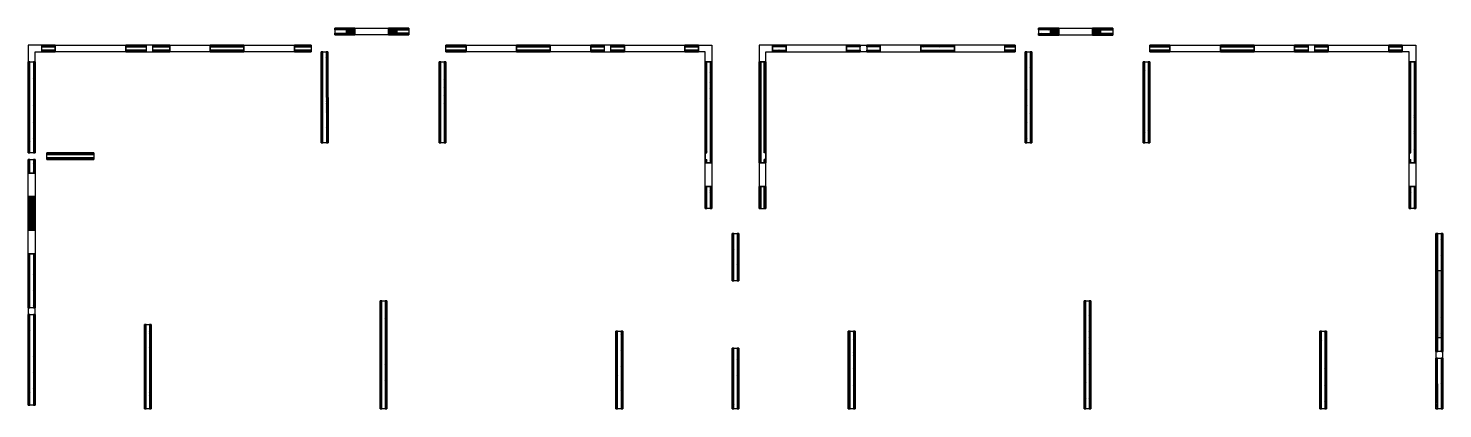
# Model space of a CAD drawing. Extents: x -3200779283 to -8106663, y 659664 to 1123462.
# Drawn here: x -3200779283 to -3200737282, y 767269 to 778570 of the extents above.
import ezdxf

# ---------------------------------------------------------------- set-up
doc = ezdxf.new("R2010")
doc.units = 0
doc.header["$LTSCALE"] = 1000
doc.header["$MEASUREMENT"] = 0
for name, color, linetype in [('3#4#5#$0$S-ANNO-TEXT', 7, 'Continuous'), ('3#4#5#$0$S-PC-FQ', 4, 'Continuous'), ('3#4#5#$0$S-PC-FQ-WYQ', 4, 'Continuous'), ('3#4#5#$0$可计入现浇段', 60, 'Continuous')]:
    doc.layers.add(name, color=color, linetype=linetype)
pattern_1 = [(225, (-650407.22, -531464.02), (26.9407684, -26.9407684), []), (315, (-650407.22, -531464.02), (26.9407684, 26.9407684), [])]
pattern_2 = [(225, (-650407.22, -531614.02), (26.9407684, -26.9407684), []), (315, (-650407.22, -531614.02), (26.9407684, 26.9407684), [])]
pattern_3 = [(269.9942905, (110828.098, 3091305.449), (10.823449013, -18.751078648), [12.5, -25]), (29.9942905, (110828.098, 3091305.449), (10.82718595, 18.748921125), [12.5, -25]), (329.9942905, (110828.098, 3091305.449), (21.650634963, -0.002157522), [-25, 12.5])]
pattern_4 = [(225, (-646857.172, -531964.016), (26.9407684, -26.9407684), []), (315, (-646857.172, -531964.016), (26.9407684, 26.9407684), [])]
pattern_5 = [(225, (-646857.172, -532114.016), (26.9407684, -26.9407684), []), (315, (-646857.172, -532114.016), (26.9407684, 26.9407684), [])]
pattern_6 = [(225, (-644507.274, -531964.016), (26.9407684, -26.9407684), []), (315, (-644507.274, -531964.016), (26.9407684, 26.9407684), [])]
pattern_7 = [(225, (-644507.274, -532114.016), (26.9407684, -26.9407684), []), (315, (-644507.274, -532114.016), (26.9407684, 26.9407684), [])]

# ---------------------------------------------------------------- blocks, each defined once
blk = doc.blocks.new('3#4#5#$0$B-YNQ3')
at = {"layer": '3#4#5#$0$S-PC-FQ-WYQ'}
h = blk.add_hatch(dxfattribs=at)
h.set_pattern_fill('ANSI37', color=256, scale=12, angle=90)
h.set_pattern_definition([(135, (-992358.283, 833989.707), (-26.9407684, -26.9407684), []), (225, (-992358.283, 833989.707), (26.9407684, -26.9407684), [])])
h.paths.add_polyline_path([(-130556, 319088), (-130506, 319088), (-130506, 321488), (-130556, 321488)])
h = blk.add_hatch(dxfattribs=at)
h.set_pattern_fill('ANSI37', color=256, scale=12, angle=90)
h.set_pattern_definition([(135, (-992208.283, 833989.707), (-26.9407684, -26.9407684), []), (225, (-992208.283, 833989.707), (26.9407684, -26.9407684), [])])
h.paths.add_polyline_path([(-130406, 319088), (-130356, 319088), (-130356, 321488), (-130406, 321488)])
for points in [[(-130556, 319088), (-130506, 319088), (-130506, 321488), (-130556, 321488)], [(-130556, 321488), (-130356, 321488), (-130356, 319088), (-130556, 319088)], [(-130406, 319088), (-130356, 319088), (-130356, 321488), (-130406, 321488)]]:
    blk.add_lwpolyline(points, close=True, dxfattribs=at)
blk = doc.blocks.new('3#4#5#$0$B-YWQ7')
at = {"layer": '3#4#5#$0$S-PC-FQ'}
h = blk.add_hatch(dxfattribs=at)
h.set_pattern_fill('HONEY', color=6, scale=100)
h.set_pattern_definition([(0, (-2908947.837, 574047.362), (18.75, 10.8253175), [12.5, -25]), (120, (-2908947.837, 574047.362), (-18.74999996, 10.82531757), [12.5, -25]), (60, (-2908947.837, 574047.362), (4e-08, 21.65063507), [-25, 12.5])])
h.paths.add_polyline_path([(-147956, 325388), (-147856, 325388), (-147856, 324388), (-147956, 324388)])
at = {"layer": '3#4#5#$0$S-PC-FQ-WYQ'}
h = blk.add_hatch(dxfattribs=at)
h.set_pattern_fill('ANSI37', color=256, scale=12, angle=90)
h.set_pattern_definition([(135, (-1009808.17, 839489.796), (-26.9407684, -26.9407684), []), (225, (-1009808.17, 839489.796), (26.9407684, -26.9407684), [])])
h.paths.add_polyline_path([(-148006, 326088), (-147956, 326088), (-147956, 326488), (-148006, 326488)])
h = blk.add_hatch(dxfattribs=at)
h.set_pattern_fill('ANSI37', color=256, scale=12, angle=90)
h.set_pattern_definition([(135, (-1009658.17, 839489.796), (-26.9407684, -26.9407684), []), (225, (-1009658.17, 839489.796), (26.9407684, -26.9407684), [])])
h.paths.add_polyline_path([(-147856, 326088), (-147806, 326088), (-147806, 326488), (-147856, 326488)])
h = blk.add_hatch(dxfattribs=at)
h.set_pattern_fill('ANSI37', color=256, scale=12, angle=90)
h.set_pattern_definition([(135, (-1009808.172, 838539.798), (-26.9407684, -26.9407684), []), (225, (-1009808.172, 838539.798), (26.9407684, -26.9407684), [])])
h.paths.add_polyline_path([(-148006, 324388), (-147956, 324388), (-147956, 325388), (-148006, 325388)])
h = blk.add_hatch(dxfattribs=at)
h.set_pattern_fill('ANSI37', color=256, scale=12, angle=90)
h.set_pattern_definition([(135, (-1009658.172, 838539.798), (-26.9407684, -26.9407684), []), (225, (-1009658.172, 838539.798), (26.9407684, -26.9407684), [])])
h.paths.add_polyline_path([(-147856, 324388), (-147806, 324388), (-147806, 325388), (-147856, 325388)])
h = blk.add_hatch(dxfattribs=at)
h.set_pattern_fill('ANSI37', color=256, scale=12, angle=90)
h.set_pattern_definition([(135, (-1009808.04, 836589.806), (-26.9407684, -26.9407684), []), (225, (-1009808.04, 836589.806), (26.9407684, -26.9407684), [])])
h.paths.add_polyline_path([(-148006, 322088), (-147956, 322088), (-147956, 323688), (-148006, 323688)])
h = blk.add_hatch(dxfattribs=at)
h.set_pattern_fill('ANSI37', color=256, scale=12, angle=90)
h.set_pattern_definition([(135, (-1009658.04, 836589.806), (-26.9407684, -26.9407684), []), (225, (-1009658.04, 836589.806), (26.9407684, -26.9407684), [])])
h.paths.add_polyline_path([(-147856, 322088), (-147806, 322088), (-147806, 323688), (-147856, 323688)])
at = {"layer": '3#4#5#$0$S-PC-FQ', "color": 6}
blk.add_lwpolyline([(-147956, 325388), (-147856, 325388), (-147856, 324388), (-147956, 324388)], close=True, dxfattribs=at)
at = {"layer": '3#4#5#$0$S-PC-FQ-WYQ'}
for points in [[(-148006, 326088), (-147956, 326088), (-147956, 326488), (-148006, 326488)], [(-148006, 326488), (-147806, 326488), (-147806, 326088), (-148006, 326088)], [(-147856, 326088), (-147806, 326088), (-147806, 326488), (-147856, 326488)], [(-148006, 326088), (-147806, 326088), (-147806, 325388), (-148006, 325388)], [(-148006, 324388), (-147956, 324388), (-147956, 325388), (-148006, 325388)], [(-148006, 325388), (-147806, 325388), (-147806, 324388), (-148006, 324388)], [(-147856, 324388), (-147806, 324388), (-147806, 325388), (-147856, 325388)], [(-148006, 324388), (-147806, 324388), (-147806, 323688), (-148006, 323688)], [(-148006, 322088), (-147956, 322088), (-147956, 323688), (-148006, 323688)], [(-148006, 323688), (-147806, 323688), (-147806, 322088), (-148006, 322088)], [(-147856, 322088), (-147806, 322088), (-147806, 323688), (-147856, 323688)]]:
    blk.add_lwpolyline(points, close=True, dxfattribs=at)
blk = doc.blocks.new('3#4#5#$0$B-YWQ1')
at = {"layer": '3#4#5#$0$S-PC-FQ-WYQ'}
h = blk.add_hatch(dxfattribs=at)
h.set_pattern_fill('ANSI37', color=256, scale=12, angle=180)
h.set_pattern_definition([(225, (-660807.175, -531964.03), (26.9407684, -26.9407684), []), (315, (-660807.175, -531964.03), (26.9407684, 26.9407684), [])])
h.paths.add_polyline_path([(-147206, 329838), (-147206, 329888), (-147606, 329888), (-147606, 329838)])
h = blk.add_hatch(dxfattribs=at)
h.set_pattern_fill('ANSI37', color=256, scale=12, angle=180)
h.set_pattern_definition([(225, (-660807.175, -532114.03), (26.9407684, -26.9407684), []), (315, (-660807.175, -532114.03), (26.9407684, 26.9407684), [])])
h.paths.add_polyline_path([(-147206, 329688), (-147206, 329738), (-147606, 329738), (-147606, 329688)])
h = blk.add_hatch(dxfattribs=at)
h.set_pattern_fill('ANSI37', color=256, scale=12, angle=180)
h.set_pattern_definition([(225, (-658107.177, -531964.03), (26.9407684, -26.9407684), []), (315, (-658107.177, -531964.03), (26.9407684, 26.9407684), [])])
h.paths.add_polyline_path([(-144506, 329838), (-144506, 329888), (-145106, 329888), (-145106, 329838)])
h = blk.add_hatch(dxfattribs=at)
h.set_pattern_fill('ANSI37', color=256, scale=12, angle=180)
h.set_pattern_definition([(225, (-658107.177, -532114.03), (26.9407684, -26.9407684), []), (315, (-658107.177, -532114.03), (26.9407684, 26.9407684), [])])
h.paths.add_polyline_path([(-144506, 329688), (-144506, 329738), (-145106, 329738), (-145106, 329688)])
for points in [[(-147206, 329838), (-147206, 329888), (-147606, 329888), (-147606, 329838)], [(-147606, 329688), (-147606, 329888), (-147206, 329888), (-147206, 329688)], [(-147206, 329688), (-147206, 329738), (-147606, 329738), (-147606, 329688)], [(-147206, 329888), (-145106, 329888), (-145106, 329688), (-147206, 329688)], [(-144506, 329838), (-144506, 329888), (-145106, 329888), (-145106, 329838)], [(-145106, 329688), (-145106, 329888), (-144506, 329888), (-144506, 329688)], [(-144506, 329688), (-144506, 329738), (-145106, 329738), (-145106, 329688)]]:
    blk.add_lwpolyline(points, close=True, dxfattribs=at)
blk = doc.blocks.new('3#4#5#$0$B-YWQ2')
at = {"layer": '3#4#5#$0$S-PC-FQ-WYQ'}
h = blk.add_hatch(dxfattribs=at)
h.set_pattern_fill('ANSI37', color=256, scale=12, angle=180)
h.set_pattern_definition([(225, (-657507.18, -531964.03), (26.9407684, -26.9407684), []), (315, (-657507.18, -531964.03), (26.9407684, 26.9407684), [])])
h.paths.add_polyline_path([(-143806, 329838), (-143806, 329888), (-144306, 329888), (-144306, 329838)])
h = blk.add_hatch(dxfattribs=at)
h.set_pattern_fill('ANSI37', color=256, scale=12, angle=180)
h.set_pattern_definition([(225, (-657507.18, -532114.03), (26.9407684, -26.9407684), []), (315, (-657507.18, -532114.03), (26.9407684, 26.9407684), [])])
h.paths.add_polyline_path([(-143806, 329688), (-143806, 329738), (-144306, 329738), (-144306, 329688)])
h = blk.add_hatch(dxfattribs=at)
h.set_pattern_fill('ANSI37', color=256, scale=12, angle=180)
h.set_pattern_definition([(225, (-655807.177, -531964.03), (26.9407684, -26.9407684), []), (315, (-655807.177, -531964.03), (26.9407684, 26.9407684), [])])
h.paths.add_polyline_path([(-141606, 329838), (-141606, 329888), (-142606, 329888), (-142606, 329838)])
h = blk.add_hatch(dxfattribs=at)
h.set_pattern_fill('ANSI37', color=256, scale=12, angle=180)
h.set_pattern_definition([(225, (-655807.177, -532114.03), (26.9407684, -26.9407684), []), (315, (-655807.177, -532114.03), (26.9407684, 26.9407684), [])])
h.paths.add_polyline_path([(-141606, 329688), (-141606, 329738), (-142606, 329738), (-142606, 329688)])
h = blk.add_hatch(dxfattribs=at)
h.set_pattern_fill('ANSI37', color=256, scale=12, angle=180)
h.set_pattern_definition([(225, (-653107.182, -531964.03), (26.9407684, -26.9407684), []), (315, (-653107.182, -531964.03), (26.9407684, 26.9407684), [])])
h.paths.add_polyline_path([(-139606, 329838), (-139606, 329888), (-140106, 329888), (-140106, 329838)])
h = blk.add_hatch(dxfattribs=at)
h.set_pattern_fill('ANSI37', color=256, scale=12, angle=180)
h.set_pattern_definition([(225, (-653107.182, -532114.03), (26.9407684, -26.9407684), []), (315, (-653107.182, -532114.03), (26.9407684, 26.9407684), [])])
h.paths.add_polyline_path([(-139606, 329688), (-139606, 329738), (-140106, 329738), (-140106, 329688)])
for points in [[(-143806, 329838), (-143806, 329888), (-144306, 329888), (-144306, 329838)], [(-144306, 329688), (-144306, 329888), (-143806, 329888), (-143806, 329688)], [(-143806, 329688), (-143806, 329738), (-144306, 329738), (-144306, 329688)], [(-143806, 329888), (-142606, 329888), (-142606, 329688), (-143806, 329688)], [(-141606, 329838), (-141606, 329888), (-142606, 329888), (-142606, 329838)], [(-142606, 329688), (-142606, 329888), (-141606, 329888), (-141606, 329688)], [(-141606, 329688), (-141606, 329738), (-142606, 329738), (-142606, 329688)], [(-141606, 329888), (-140106, 329888), (-140106, 329688), (-141606, 329688)], [(-139606, 329838), (-139606, 329888), (-140106, 329888), (-140106, 329838)], [(-140106, 329688), (-140106, 329888), (-139606, 329888), (-139606, 329688)], [(-139606, 329688), (-139606, 329738), (-140106, 329738), (-140106, 329688)]]:
    blk.add_lwpolyline(points, close=True, dxfattribs=at)
blk = doc.blocks.new('3#4#5#$0$B-YWQ3')
at = {"layer": '3#4#5#$0$S-PC-FQ'}
h = blk.add_hatch(dxfattribs=at)
h.set_pattern_fill('HONEY', color=6, scale=100, angle=-90.0057)
h.set_pattern_definition(pattern_3)
h.paths.add_polyline_path([(-138306, 330338), (-138306, 330238), (-138556, 330238), (-138556, 330338)])
h = blk.add_hatch(dxfattribs=at)
h.set_pattern_fill('HONEY', color=6, scale=100, angle=-90.0057)
h.set_pattern_definition(pattern_3)
h.paths.add_polyline_path([(-137306, 330338), (-137306, 330238), (-137056, 330238), (-137056, 330338)])
at = {"layer": '3#4#5#$0$S-PC-FQ-WYQ'}
h = blk.add_hatch(dxfattribs=at)
h.set_pattern_fill('ANSI37', color=256, scale=12, angle=180)
h.set_pattern_definition(pattern_1)
h.paths.add_polyline_path([(-138906, 330388), (-138906, 330338), (-138306, 330338), (-138306, 330388)])
h = blk.add_hatch(dxfattribs=at)
h.set_pattern_fill('ANSI37', color=256, scale=12, angle=180)
h.set_pattern_definition(pattern_2)
h.paths.add_polyline_path([(-138906, 330238), (-138906, 330188), (-138306, 330188), (-138306, 330238)])
h = blk.add_hatch(dxfattribs=at)
h.set_pattern_fill('ANSI37', color=256, scale=12, angle=180)
h.set_pattern_definition(pattern_1)
h.paths.add_polyline_path([(-136706, 330338), (-136706, 330388), (-137306, 330388), (-137306, 330338)])
h = blk.add_hatch(dxfattribs=at)
h.set_pattern_fill('ANSI37', color=256, scale=12, angle=180)
h.set_pattern_definition(pattern_2)
h.paths.add_polyline_path([(-136706, 330188), (-136706, 330238), (-137306, 330238), (-137306, 330188)])
at = {"layer": '3#4#5#$0$S-PC-FQ', "color": 6}
for points in [[(-138306, 330338), (-138306, 330238), (-138556, 330238), (-138556, 330338)], [(-137306, 330338), (-137306, 330238), (-137056, 330238), (-137056, 330338)]]:
    blk.add_lwpolyline(points, close=True, dxfattribs=at)
at = {"layer": '3#4#5#$0$S-PC-FQ-WYQ'}
for points in [[(-138906, 330338), (-138906, 330388), (-138306, 330388), (-138306, 330338)], [(-138306, 330188), (-138306, 330388), (-138906, 330388), (-138906, 330188)], [(-138906, 330188), (-138906, 330238), (-138306, 330238), (-138306, 330188)], [(-138306, 330388), (-137306, 330388), (-137306, 330188), (-138306, 330188)], [(-136706, 330338), (-136706, 330388), (-137306, 330388), (-137306, 330338)], [(-137306, 330188), (-137306, 330388), (-136706, 330388), (-136706, 330188)], [(-136706, 330188), (-136706, 330238), (-137306, 330238), (-137306, 330188)]]:
    blk.add_lwpolyline(points, close=True, dxfattribs=at)
blk = doc.blocks.new('3#4#5#$0$B-YWQ4')
at = {"layer": '3#4#5#$0$S-PC-FQ-WYQ'}
h = blk.add_hatch(dxfattribs=at)
h.set_pattern_fill('ANSI37', color=256, scale=12, angle=180)
h.set_pattern_definition([(225, (-649357.165, -531964.018), (26.9407684, -26.9407684), []), (315, (-649357.165, -531964.018), (26.9407684, 26.9407684), [])])
h.paths.add_polyline_path([(-135006, 329838), (-135006, 329888), (-135606, 329888), (-135606, 329838)])
h = blk.add_hatch(dxfattribs=at)
h.set_pattern_fill('ANSI37', color=256, scale=12, angle=180)
h.set_pattern_definition([(225, (-649357.165, -532114.018), (26.9407684, -26.9407684), []), (315, (-649357.165, -532114.018), (26.9407684, 26.9407684), [])])
h.paths.add_polyline_path([(-135006, 329688), (-135006, 329738), (-135606, 329738), (-135606, 329688)])
h = blk.add_hatch(dxfattribs=at)
h.set_pattern_fill('ANSI37', color=256, scale=12, angle=180)
h.set_pattern_definition(pattern_4)
h.paths.add_polyline_path([(-132506, 329838), (-132506, 329888), (-133506, 329888), (-133506, 329838)])
h = blk.add_hatch(dxfattribs=at)
h.set_pattern_fill('ANSI37', color=256, scale=12, angle=180)
h.set_pattern_definition(pattern_5)
h.paths.add_polyline_path([(-132506, 329688), (-132506, 329738), (-133506, 329738), (-133506, 329688)])
h = blk.add_hatch(dxfattribs=at)
h.set_pattern_fill('ANSI37', color=256, scale=12, angle=180)
h.set_pattern_definition(pattern_6)
h.paths.add_polyline_path([(-130906, 329838), (-130906, 329888), (-131306, 329888), (-131306, 329838)])
h = blk.add_hatch(dxfattribs=at)
h.set_pattern_fill('ANSI37', color=256, scale=12, angle=180)
h.set_pattern_definition(pattern_7)
h.paths.add_polyline_path([(-130906, 329688), (-130906, 329738), (-131306, 329738), (-131306, 329688)])
for points in [[(-135006, 329838), (-135006, 329888), (-135606, 329888), (-135606, 329838)], [(-135606, 329688), (-135606, 329888), (-135006, 329888), (-135006, 329688)], [(-135006, 329688), (-135006, 329738), (-135606, 329738), (-135606, 329688)], [(-135006, 329888), (-133506, 329888), (-133506, 329688), (-135006, 329688)], [(-132506, 329838), (-132506, 329888), (-133506, 329888), (-133506, 329838)], [(-133506, 329688), (-133506, 329888), (-132506, 329888), (-132506, 329688)], [(-132506, 329688), (-132506, 329738), (-133506, 329738), (-133506, 329688)], [(-132506, 329888), (-131306, 329888), (-131306, 329688), (-132506, 329688)], [(-130906, 329838), (-130906, 329888), (-131306, 329888), (-131306, 329838)], [(-131306, 329688), (-131306, 329888), (-130906, 329888), (-130906, 329688)], [(-130906, 329688), (-130906, 329738), (-131306, 329738), (-131306, 329688)]]:
    blk.add_lwpolyline(points, close=True, dxfattribs=at)
blk = doc.blocks.new('3#4#5#$0$B-YWQ5')
at = {"layer": '3#4#5#$0$S-PC-FQ-WYQ'}
h = blk.add_hatch(dxfattribs=at)
h.set_pattern_fill('ANSI37', color=256, scale=12, angle=180)
h.set_pattern_definition([(225, (-643907.263, -531964.016), (26.9407684, -26.9407684), []), (315, (-643907.263, -531964.016), (26.9407684, 26.9407684), [])])
h.paths.add_polyline_path([(-130306, 329838), (-130306, 329888), (-130706, 329888), (-130706, 329838)])
h = blk.add_hatch(dxfattribs=at)
h.set_pattern_fill('ANSI37', color=256, scale=12, angle=180)
h.set_pattern_definition([(225, (-643907.263, -532114.016), (26.9407684, -26.9407684), []), (315, (-643907.263, -532114.016), (26.9407684, 26.9407684), [])])
h.paths.add_polyline_path([(-130306, 329688), (-130306, 329738), (-130706, 329738), (-130706, 329688)])
h = blk.add_hatch(dxfattribs=at)
h.set_pattern_fill('ANSI37', color=256, scale=12, angle=180)
h.set_pattern_definition([(225, (-641707.172, -531964.02), (26.9407684, -26.9407684), []), (315, (-641707.172, -531964.02), (26.9407684, 26.9407684), [])])
h.paths.add_polyline_path([(-128106, 329838), (-128106, 329888), (-128506, 329888), (-128506, 329838)])
h = blk.add_hatch(dxfattribs=at)
h.set_pattern_fill('ANSI37', color=256, scale=12, angle=180)
h.set_pattern_definition([(225, (-641707.172, -532114.02), (26.9407684, -26.9407684), []), (315, (-641707.172, -532114.02), (26.9407684, 26.9407684), [])])
h.paths.add_polyline_path([(-128106, 329688), (-128106, 329738), (-128506, 329738), (-128506, 329688)])
for points in [[(-130306, 329838), (-130306, 329888), (-130706, 329888), (-130706, 329838)], [(-130706, 329688), (-130706, 329888), (-130306, 329888), (-130306, 329688)], [(-130306, 329688), (-130306, 329738), (-130706, 329738), (-130706, 329688)], [(-130306, 329888), (-128506, 329888), (-128506, 329688), (-130306, 329688)], [(-128106, 329838), (-128106, 329888), (-128506, 329888), (-128506, 329838)], [(-128506, 329688), (-128506, 329888), (-128106, 329888), (-128106, 329688)], [(-128106, 329688), (-128106, 329738), (-128506, 329738), (-128506, 329688)]]:
    blk.add_lwpolyline(points, close=True, dxfattribs=at)
blk = doc.blocks.new('3#4#5#$0$B-YWQ6')
at = {"layer": '3#4#5#$0$S-PC-FQ-WYQ'}
h = blk.add_hatch(dxfattribs=at)
h.set_pattern_fill('ANSI37', color=256, scale=12, angle=90)
h.set_pattern_definition([(135, (-989707.843, 842389.808), (-26.9407684, -26.9407684), []), (225, (-989707.843, 842389.808), (26.9407684, -26.9407684), [])])
h.paths.add_polyline_path([(-127905, 326688), (-127855, 326688), (-127855, 329388), (-127905, 329388)])
h.paths.add_polyline_path([(-127855, 326488), (-127905, 326488), (-127905, 326388), (-127855, 326388)])
h = blk.add_hatch(dxfattribs=at)
h.set_pattern_fill('ANSI37', color=256, scale=12, angle=90)
h.set_pattern_definition([(135, (-989557.843, 842389.808), (-26.9407684, -26.9407684), []), (225, (-989557.843, 842389.808), (26.9407684, -26.9407684), [])])
h.paths.add_polyline_path([(-127755, 326388), (-127705, 326388), (-127705, 329388), (-127755, 329388)])
h = blk.add_hatch(dxfattribs=at)
h.set_pattern_fill('ANSI37', color=256, scale=12, angle=90)
h.set_pattern_definition([(135, (-989707.604, 838589.808), (-26.9407684, -26.9407684), []), (225, (-989707.604, 838589.808), (26.9407684, -26.9407684), [])])
h.paths.add_polyline_path([(-127905, 325038), (-127855, 325038), (-127855, 325688), (-127905, 325688)])
h = blk.add_hatch(dxfattribs=at)
h.set_pattern_fill('ANSI37', color=256, scale=12, angle=90)
h.set_pattern_definition([(135, (-989557.604, 838589.808), (-26.9407684, -26.9407684), []), (225, (-989557.604, 838589.808), (26.9407684, -26.9407684), [])])
h.paths.add_polyline_path([(-127755, 325038), (-127705, 325038), (-127705, 325688), (-127755, 325688)])
for p, q in [((-127906, 326688), (-127855, 326688)), ((-127905, 326488), (-127855, 326488))]:
    blk.add_line(p, q, dxfattribs=at)
blk.add_lwpolyline([(-127855, 326688), (-127855, 329388), (-127905, 329388), (-127905, 326388), (-127855, 326388), (-127855, 326488)], dxfattribs=at)
for points in [[(-127905, 329388), (-127705, 329388), (-127705, 326388), (-127905, 326388)], [(-127755, 326388), (-127705, 326388), (-127705, 329388), (-127755, 329388)], [(-127905, 326388), (-127705, 326388), (-127705, 325688), (-127905, 325688)], [(-127905, 325038), (-127855, 325038), (-127855, 325688), (-127905, 325688)], [(-127905, 325688), (-127705, 325688), (-127705, 325038), (-127905, 325038)], [(-127755, 325038), (-127705, 325038), (-127705, 325688), (-127755, 325688)]]:
    blk.add_lwpolyline(points, close=True, dxfattribs=at)
blk = doc.blocks.new('3#4#5#$0$B-YNQ4')
at = {"layer": '3#4#5#$0$S-PC-FQ-WYQ'}
h = blk.add_hatch(dxfattribs=at)
h.set_pattern_fill('ANSI37', color=256, scale=12, angle=90)
h.set_pattern_definition([(135, (-999357.987, 834939.82), (-26.9407684, -26.9407684), []), (225, (-999357.987, 834939.82), (26.9407684, -26.9407684), [])])
h.paths.add_polyline_path([(-137555, 319088), (-137505, 319088), (-137506, 322288), (-137556, 322288)])
h = blk.add_hatch(dxfattribs=at)
h.set_pattern_fill('ANSI37', color=256, scale=12, angle=90)
h.set_pattern_definition([(135, (-999207.987, 834939.82), (-26.9407684, -26.9407684), []), (225, (-999207.987, 834939.82), (26.9407684, -26.9407684), [])])
h.paths.add_polyline_path([(-137405, 319088), (-137355, 319088), (-137356, 322288), (-137406, 322288)])
for points in [[(-137555, 319088), (-137505, 319088), (-137506, 322288), (-137556, 322288)], [(-137556, 322288), (-137356, 322288), (-137355, 319088), (-137555, 319088)], [(-137405, 319088), (-137355, 319088), (-137356, 322288), (-137406, 322288)]]:
    blk.add_lwpolyline(points, close=True, dxfattribs=at)
blk = doc.blocks.new('3#4#5#$0$B-YNQ2')
at = {"layer": '3#4#5#$0$S-PC-FQ-WYQ'}
h = blk.add_hatch(dxfattribs=at)
h.set_pattern_fill('ANSI37', color=256, scale=12, angle=90)
h.set_pattern_definition([(135, (-988908.033, 837089.835), (-26.9407684, -26.9407684), []), (225, (-988908.033, 837089.835), (26.9407684, -26.9407684), [])])
h.paths.add_polyline_path([(-127105, 321688), (-127055, 321688), (-127056, 324388), (-127106, 324388)])
h = blk.add_hatch(dxfattribs=at)
h.set_pattern_fill('ANSI37', color=256, scale=12, angle=90)
h.set_pattern_definition([(135, (-988758.033, 837089.835), (-26.9407684, -26.9407684), []), (225, (-988758.033, 837089.835), (26.9407684, -26.9407684), [])])
h.paths.add_polyline_path([(-126955, 321688), (-126905, 321688), (-126906, 324388), (-126956, 324388)])
for points in [[(-127105, 321688), (-127055, 321688), (-127056, 324388), (-127106, 324388)], [(-127106, 324388), (-126906, 324388), (-126905, 321688), (-127105, 321688)], [(-126955, 321688), (-126905, 321688), (-126906, 324388), (-126956, 324388)]]:
    blk.add_lwpolyline(points, close=True, dxfattribs=at)
blk = doc.blocks.new('3#4#5#$0$B-YNQ9')
at = {"layer": '3#4#5#$0$S-PC-FQ-WYQ'}
h = blk.add_hatch(dxfattribs=at)
h.set_pattern_fill('ANSI37', color=256, scale=12, angle=180)
h.set_pattern_definition(pattern_6)
h.paths.add_polyline_path([(-123106, 329888), (-123106, 329838), (-122706, 329838), (-122706, 329888)])
h = blk.add_hatch(dxfattribs=at)
h.set_pattern_fill('ANSI37', color=256, scale=12, angle=180)
h.set_pattern_definition(pattern_7)
h.paths.add_polyline_path([(-123106, 329738), (-123106, 329688), (-122706, 329688), (-122706, 329738)])
h = blk.add_hatch(dxfattribs=at)
h.set_pattern_fill('ANSI37', color=256, scale=12, angle=180)
h.set_pattern_definition(pattern_4)
h.paths.add_polyline_path([(-121506, 329888), (-121506, 329838), (-120506, 329838), (-120506, 329888)])
h = blk.add_hatch(dxfattribs=at)
h.set_pattern_fill('ANSI37', color=256, scale=12, angle=180)
h.set_pattern_definition(pattern_5)
h.paths.add_polyline_path([(-121506, 329738), (-121506, 329688), (-120506, 329688), (-120506, 329738)])
h = blk.add_hatch(dxfattribs=at)
h.set_pattern_fill('ANSI37', color=256, scale=12, angle=180)
h.set_pattern_definition([(225, (-632307.182, -531964.016), (26.9407684, -26.9407684), []), (315, (-632307.182, -531964.016), (26.9407684, 26.9407684), [])])
h.paths.add_polyline_path([(-118706, 329838), (-118706, 329888), (-119006, 329888), (-119006, 329838)])
h = blk.add_hatch(dxfattribs=at)
h.set_pattern_fill('ANSI37', color=256, scale=12, angle=180)
h.set_pattern_definition([(225, (-632307.182, -532114.016), (26.9407684, -26.9407684), []), (315, (-632307.182, -532114.016), (26.9407684, 26.9407684), [])])
h.paths.add_polyline_path([(-118706, 329688), (-118706, 329738), (-119006, 329738), (-119006, 329688)])
for points in [[(-123106, 329838), (-123106, 329888), (-122706, 329888), (-122706, 329838)], [(-122706, 329688), (-122706, 329888), (-123106, 329888), (-123106, 329688)], [(-123106, 329688), (-123106, 329738), (-122706, 329738), (-122706, 329688)], [(-121506, 329888), (-122706, 329888), (-122706, 329688), (-121506, 329688)], [(-121506, 329838), (-121506, 329888), (-120506, 329888), (-120506, 329838)], [(-120506, 329688), (-120506, 329888), (-121506, 329888), (-121506, 329688)], [(-121506, 329688), (-121506, 329738), (-120506, 329738), (-120506, 329688)], [(-119006, 329888), (-120506, 329888), (-120506, 329688), (-119006, 329688)], [(-118706, 329838), (-118706, 329888), (-119006, 329888), (-119006, 329838)], [(-119006, 329688), (-119006, 329888), (-118706, 329888), (-118706, 329688)], [(-118706, 329688), (-118706, 329738), (-119006, 329738), (-119006, 329688)]]:
    blk.add_lwpolyline(points, close=True, dxfattribs=at)
blk = doc.blocks.new('3#4#5#$0$YWQ8')
at = {"layer": '3#4#5#$0$S-PC-FQ'}
h = blk.add_hatch(dxfattribs=at)
h.set_pattern_fill('HONEY', color=6, scale=100)
h.set_pattern_definition([(0, (-2719241.935, 570897.349), (18.75, 10.8253175), [12.5, -25]), (120, (-2719241.935, 570897.349), (-18.74999996, 10.82531757), [12.5, -25]), (60, (-2719241.935, 570897.349), (4e-08, 21.65063507), [-25, 12.5])])
h.paths.add_polyline_path([(-57876, 169448), (-57976, 169448), (-57976, 167448), (-57876, 167448)])
at = {"layer": '3#4#5#$0$S-PC-FQ-WYQ'}
h = blk.add_hatch(dxfattribs=at)
h.set_pattern_fill('ANSI37', color=256, scale=12, angle=90)
h.set_pattern_definition([(135, (-919677.975, 683251.936), (-26.9407684, -26.9407684), []), (225, (-919677.975, 683251.936), (26.9407684, -26.9407684), [])])
h.paths.add_polyline_path([(-57976, 167048), (-58026, 167048), (-58026, 170551), (-57976, 170551)])
h = blk.add_hatch(dxfattribs=at)
h.set_pattern_fill('ANSI37', color=256, scale=12, angle=90)
h.set_pattern_definition([(135, (-919827.975, 683251.936), (-26.9407684, -26.9407684), []), (225, (-919827.975, 683251.936), (26.9407684, -26.9407684), [])])
h.paths.add_polyline_path([(-57826, 167048), (-57876, 167048), (-57876, 170551), (-57826, 170551)])
at = {"layer": '3#4#5#$0$S-PC-FQ', "color": 6}
blk.add_lwpolyline([(-57876, 169448), (-57976, 169448), (-57976, 167448), (-57876, 167448)], close=True, dxfattribs=at)
at = {"layer": '3#4#5#$0$S-PC-FQ-WYQ'}
for points in [[(-57976, 167048), (-58026, 167048), (-58026, 170551), (-57976, 170551)], [(-57826, 170551), (-58026, 170551), (-58026, 167048), (-57826, 167048)], [(-57826, 167048), (-57876, 167048), (-57876, 170551), (-57826, 170551)]]:
    blk.add_lwpolyline(points, close=True, dxfattribs=at)
blk = doc.blocks.new('3#4#5#$0$B-YWQ10')
at = {"layer": '3#4#5#$0$S-PC-FQ-WYQ'}
h = blk.add_hatch(dxfattribs=at)
h.set_pattern_fill('ANSI37', color=256, scale=12, angle=90)
h.set_pattern_definition([(135, (-968008.03, 833989.67), (-26.9407684, -26.9407684), []), (225, (-968008.03, 833989.67), (26.9407684, -26.9407684), [])])
h.paths.add_polyline_path([(-106205, 319186), (-106155, 319186), (-106156, 320686), (-106206, 320686)])
h = blk.add_hatch(dxfattribs=at)
h.set_pattern_fill('ANSI37', color=256, scale=12, angle=90)
h.set_pattern_definition([(135, (-967858.03, 833989.67), (-26.9407684, -26.9407684), []), (225, (-967858.03, 833989.67), (26.9407684, -26.9407684), [])])
h.paths.add_polyline_path([(-106055, 319186), (-106005, 319186), (-106006, 320686), (-106056, 320686)])
for points in [[(-106205, 319186), (-106155, 319186), (-106156, 320686), (-106206, 320686)], [(-106206, 320686), (-106006, 320686), (-106005, 319186), (-106205, 319186)], [(-106055, 319186), (-106005, 319186), (-106006, 320686), (-106056, 320686)]]:
    blk.add_lwpolyline(points, close=True, dxfattribs=at)
blk = doc.blocks.new('3#4#5#$0$B-YNQ1')
at = {"layer": '3#4#5#$0$S-PC-FQ-WYQ'}
h = blk.add_hatch(dxfattribs=at)
h.set_pattern_fill('ANSI37', color=256, scale=12, angle=180)
h.set_pattern_definition([(225, (-660607.18, -535164.026), (26.9407684, -26.9407684), []), (315, (-660607.18, -535164.026), (26.9407684, 26.9407684), [])])
h.paths.add_polyline_path([(-146056, 326638), (-146056, 326688), (-147456, 326688), (-147456, 326638)])
h = blk.add_hatch(dxfattribs=at)
h.set_pattern_fill('ANSI37', color=256, scale=12, angle=180)
h.set_pattern_definition([(225, (-660607.18, -535314.026), (26.9407684, -26.9407684), []), (315, (-660607.18, -535314.026), (26.9407684, 26.9407684), [])])
h.paths.add_polyline_path([(-146056, 326488), (-146056, 326538), (-147456, 326538), (-147456, 326488)])
for points in [[(-146056, 326638), (-146056, 326688), (-147456, 326688), (-147456, 326638)], [(-147456, 326488), (-147456, 326688), (-146056, 326688), (-146056, 326488)], [(-146056, 326488), (-146056, 326538), (-147456, 326538), (-147456, 326488)]]:
    blk.add_lwpolyline(points, close=True, dxfattribs=at)
blk = doc.blocks.new('3#4#5#$0$B-YNQ5')
at = {"layer": '3#4#5#$0$S-PC-FQ-WYQ'}
h = blk.add_hatch(dxfattribs=at)
h.set_pattern_fill('ANSI37', color=256, scale=12, angle=90)
h.set_pattern_definition([(135, (-700179.375, 889530.456), (-26.9407684, -26.9407684), []), (225, (-700179.375, 889530.456), (26.9407684, -26.9407684), [])])
h.paths.add_polyline_path([(161623, 374629), (161673, 374629), (161673, 376929), (161623, 376929)])
h = blk.add_hatch(dxfattribs=at)
h.set_pattern_fill('ANSI37', color=256, scale=12, angle=90)
h.set_pattern_definition([(135, (-700029.375, 889530.456), (-26.9407684, -26.9407684), []), (225, (-700029.375, 889530.456), (26.9407684, -26.9407684), [])])
h.paths.add_polyline_path([(161773, 374629), (161823, 374629), (161823, 376929), (161773, 376929)])
for points in [[(161623, 374629), (161673, 374629), (161673, 376929), (161623, 376929)], [(161623, 376929), (161823, 376929), (161823, 374629), (161623, 374629)], [(161773, 374629), (161823, 374629), (161823, 376929), (161773, 376929)]]:
    blk.add_lwpolyline(points, close=True, dxfattribs=at)
blk = doc.blocks.new('3#4#5#$0$B-YWQ15')
at = {"layer": '3#4#5#$0$S-PC-FQ-WYQ'}
h = blk.add_hatch(dxfattribs=at)
h.set_pattern_fill('ANSI37', color=256, scale=12, angle=90)
h.set_pattern_definition([(135, (-970766.46, 834939.808), (-26.9407684, -26.9407684), []), (225, (-970766.46, 834939.808), (26.9407684, -26.9407684), [])])
h.paths.add_polyline_path([(-108964, 319088), (-108914, 319088), (-108914, 321788), (-108964, 321788)])
h = blk.add_hatch(dxfattribs=at)
h.set_pattern_fill('ANSI37', color=256, scale=12, angle=90)
h.set_pattern_definition([(135, (-970616.46, 834939.808), (-26.9407684, -26.9407684), []), (225, (-970616.46, 834939.808), (26.9407684, -26.9407684), [])])
h.paths.add_polyline_path([(-108814, 319088), (-108764, 319088), (-108764, 321788), (-108814, 321788)])
for points in [[(-108964, 319088), (-108914, 319088), (-108914, 321788), (-108964, 321788)], [(-108964, 321788), (-108764, 321788), (-108764, 319088), (-108964, 319088)], [(-108814, 319088), (-108764, 319088), (-108764, 321788), (-108814, 321788)]]:
    blk.add_lwpolyline(points, close=True, dxfattribs=at)
blk = doc.blocks.new('3#4#5#$0$B-YNQ6')
at = {"layer": '3#4#5#$0$S-PC-FQ-WYQ'}
h = blk.add_hatch(dxfattribs=at)
h.set_pattern_fill('ANSI37', color=256, scale=12, angle=270)
h.set_pattern_definition([(315, (748344.91, -190163.03), (26.9407684, 26.9407684), []), (45, (748344.91, -190163.03), (-26.9407684, 26.9407684), [])])
h.paths.add_polyline_path([(-113458, 324388), (-113508, 324388), (-113508, 322588), (-113458, 322588)])
h = blk.add_hatch(dxfattribs=at)
h.set_pattern_fill('ANSI37', color=256, scale=12, angle=270)
h.set_pattern_definition([(315, (748494.91, -190163.03), (26.9407684, 26.9407684), []), (45, (748494.91, -190163.03), (-26.9407684, 26.9407684), [])])
h.paths.add_polyline_path([(-113308, 324388), (-113358, 324388), (-113358, 322588), (-113308, 322588)])
for points in [[(-113458, 324388), (-113508, 324388), (-113508, 322588), (-113458, 322588)], [(-113308, 322588), (-113508, 322588), (-113508, 324388), (-113308, 324388)], [(-113308, 324388), (-113358, 324388), (-113358, 322588), (-113308, 322588)]]:
    blk.add_lwpolyline(points, close=True, dxfattribs=at)
blk = doc.blocks.new('3#4#5#$0$A$C475A1008')
at = {"layer": '3#4#5#$0$S-PC-FQ-WYQ'}
h = blk.add_hatch(dxfattribs=at)
h.set_pattern_fill('ANSI37', color=256, scale=12, angle=90)
h.set_pattern_definition([(135, (-858352.397, 515401.313), (-26.9407684, -26.9407684), []), (225, (-858352.397, 515401.313), (26.9407684, -26.9407684), [])])
h.paths.add_polyline_path([(3450, 500), (3500, 500), (3500, 3000), (3450, 3000)])
h = blk.add_hatch(dxfattribs=at)
h.set_pattern_fill('ANSI37', color=256, scale=12, angle=90)
h.set_pattern_definition([(135, (-858202.397, 515401.313), (-26.9407684, -26.9407684), []), (225, (-858202.397, 515401.313), (26.9407684, -26.9407684), [])])
h.paths.add_polyline_path([(3600, 500), (3650, 500), (3650, 3000), (3600, 3000)])
for points in [[(3450, 500), (3500, 500), (3500, 3000), (3450, 3000)], [(3450, 3000), (3650, 3000), (3650, 500), (3450, 500)], [(3600, 500), (3650, 500), (3650, 3000), (3600, 3000)]]:
    blk.add_lwpolyline(points, close=True, dxfattribs=at)
at = {"layer": '3#4#5#$0$可计入现浇段'}
for points in [[(200, 10800), (200, 11100), (400, 11100), (400, 11300), (200, 11300), (200, 11300), (0, 11300), (0, 10800), (200, 10800)], [(3700, 11300), (3700, 11300), (3700, 11300), (3500, 11300), (3500, 11300), (3500, 11300), (3500, 11100), (3700, 11100), (3700, 11300)], [(17300, 11300), (17300, 11300), (17300, 11300), (17100, 11300), (17100, 11300), (17100, 11300), (17100, 11100), (17300, 11100), (17300, 11300)], [(20100, 10800), (20100, 11100), (19900, 11100), (19900, 11300), (20100, 11300), (20100, 11300), (20300, 11300), (20300, 10800), (20100, 10800)], [(21900, 10800), (21900, 11100), (22100, 11100), (22100, 11300), (21900, 11300), (21900, 11300), (21700, 11300), (21700, 10800), (21900, 10800)], [(24700, 11300), (24700, 11300), (24700, 11300), (24900, 11300), (24900, 11300), (24900, 11300), (24900, 11100), (24700, 11100), (24700, 11300)], [(38200, 11300), (38200, 11300), (38200, 11300), (38000, 11300), (38000, 11300), (38000, 11300), (38000, 11100), (38200, 11100), (38200, 11300)], [(41000, 10800), (41000, 11100), (40800, 11100), (40800, 11300), (41000, 11300), (41000, 11300), (41200, 11300), (41200, 10800), (41000, 10800)], [(200, 3300), (200, 3300), (200, 3300), (200, 3500), (200, 3500), (200, 3500), (0, 3500), (0, 3300), (200, 3300)], [(42000, 2200), (42000, 2200), (42000, 2200), (41800, 2200), (41800, 2200), (41800, 2200), (41800, 2000), (42000, 2000), (42000, 2200)]]:
    blk.add_lwpolyline(points, dxfattribs=at)
at = {"layer": '3#4#5#$0$S-PC-FQ-WYQ'}
for name, p in [('3#4#5#$0$B-YWQ3', (148006, -318588)), ('3#4#5#$0$B-YWQ3', (168906, -318589)), ('3#4#5#$0$B-YWQ1', (148006, -318588)), ('3#4#5#$0$B-YWQ2', (148006, -318588)), ('3#4#5#$0$B-YNQ2', (135805, -313288)), ('3#4#5#$0$B-YWQ4', (148006, -318588)), ('3#4#5#$0$B-YWQ5', (148006, -318588)), ('3#4#5#$0$B-YNQ9', (148006, -318588)), ('3#4#5#$0$B-YNQ2', (156706, -313288)), ('3#4#5#$0$B-YWQ4', (168906, -318588)), ('3#4#5#$0$B-YWQ5', (168906, -318588)), ('3#4#5#$0$B-YWQ15', (108964, -310988)), ('3#4#5#$0$B-YNQ3', (142756, -310688)), ('3#4#5#$0$B-YWQ6', (148006, -318588)), ('3#4#5#$0$B-YNQ3', (163656, -310688)), ('3#4#5#$0$B-YWQ6', (168906, -318588)), ('3#4#5#$0$B-YNQ1', (148006, -318588)), ('3#4#5#$0$B-YWQ7', (148006, -318588)), ('3#4#5#$0$B-YNQ4', (148006, -318588)), ('3#4#5#$0$B-YNQ4', (168906, -318588)), ('3#4#5#$0$B-YWQ15', (108964, -318488)), ('3#4#5#$0$B-YNQ5', (-144173, -374129)), ('3#4#5#$0$B-YNQ5', (-137273, -374129)), ('3#4#5#$0$B-YNQ5', (-123273, -374129)), ('3#4#5#$0$B-YNQ6', (134407, -322088)), ('3#4#5#$0$B-YWQ10', (148005, -318686))]:
    blk.add_blockref(name, p, dxfattribs=at)
at = {"layer": '3#4#5#$0$S-PC-FQ-WYQ', "xscale": -1}
for name, p in [('3#4#5#$0$B-YWQ5', (-106006, -318588)), ('3#4#5#$0$B-YWQ6', (-106006, -318588)), ('3#4#5#$0$YWQ8', (-16026, -164848))]:
    blk.add_blockref(name, p, dxfattribs=at)
at = {"layer": '3#4#5#$0$S-PC-FQ-WYQ', "rotation": 90}
blk.add_blockref('3#4#5#$0$B-YNQ1', (347588, 151756), dxfattribs=at)

msp = doc.modelspace()

# ---------------------------------------------------------------- block references
at = {"layer": '3#4#5#$0$S-ANNO-TEXT'}
msp.add_blockref('3#4#5#$0$A$C475A1008', (-3200779282, 766770), dxfattribs=at)

doc.saveas('drawing.dxf')
